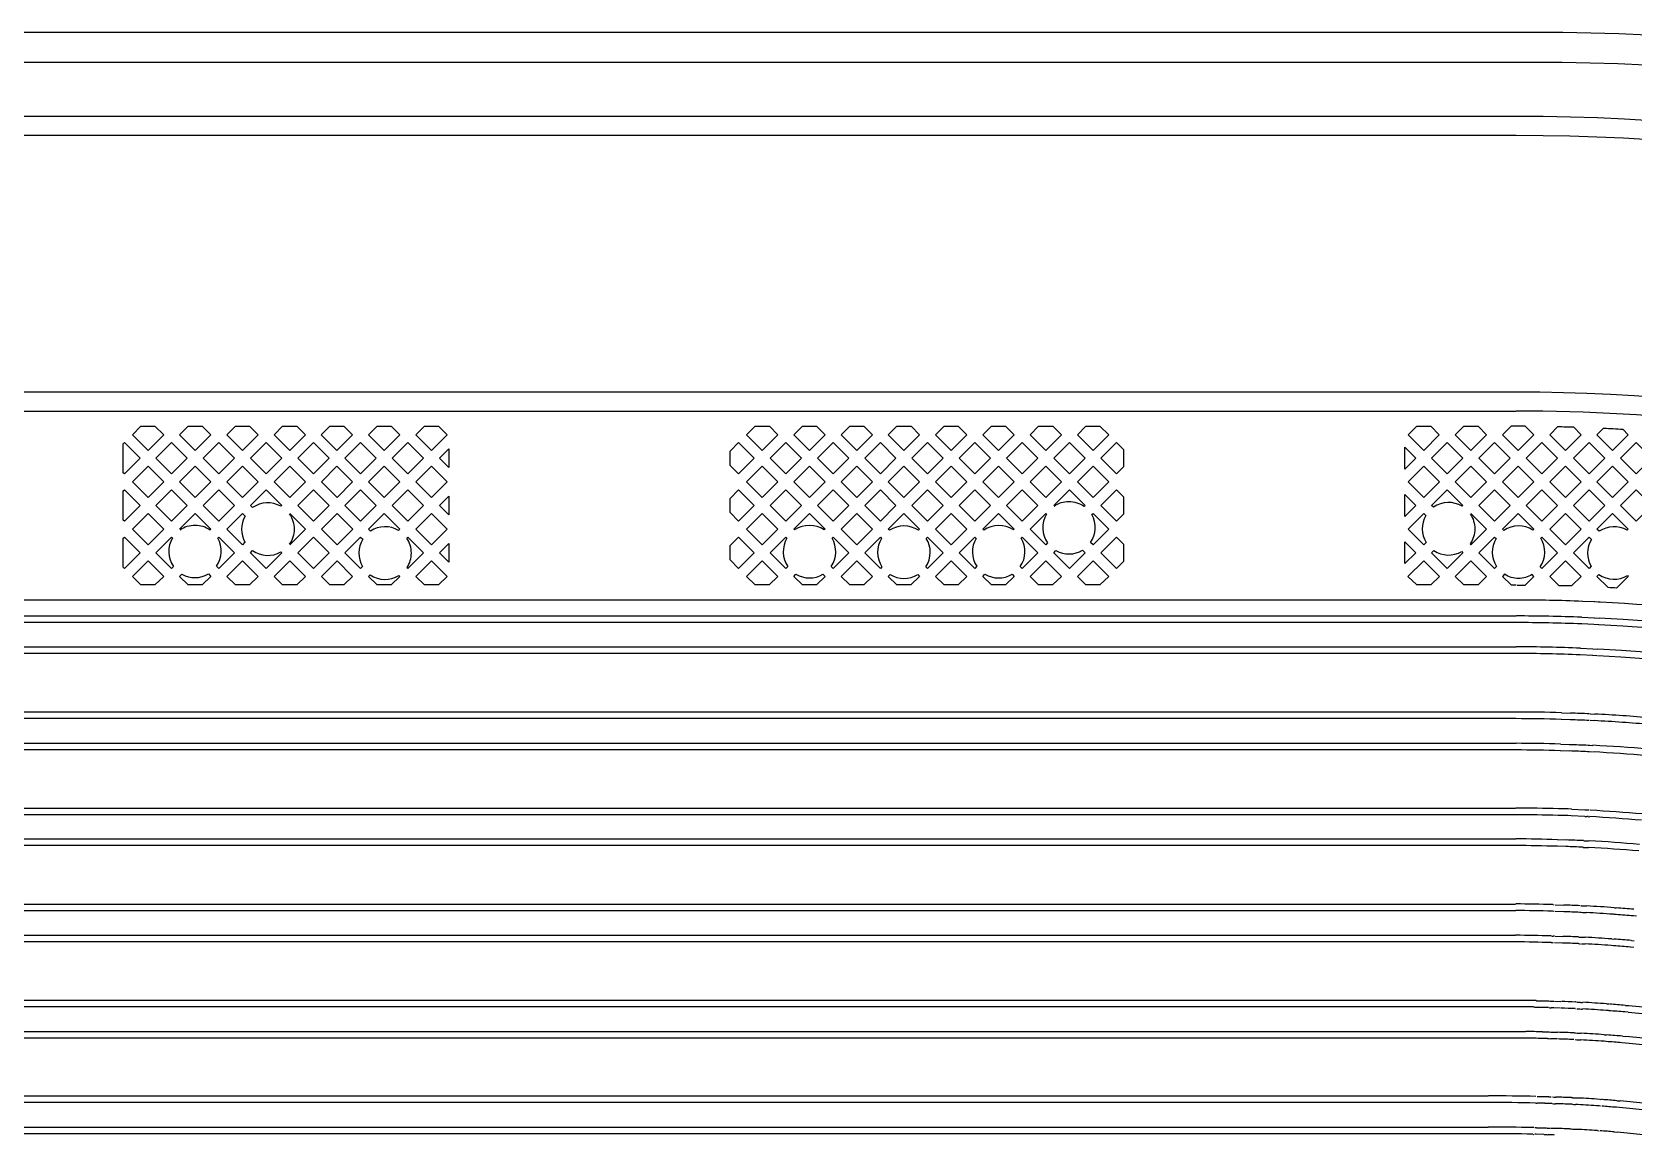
# Model space of a CAD drawing. Extents: x 1548 to 1929, y -174 to 95.
# Drawn here: x 1728.64 to 1739.48, y 47.4 to 54.87 of the extents above; entities that cross this region are included whole.
import ezdxf

# ---------------------------------------------------------------- set-up
doc = ezdxf.new("R2010")
doc.units = 0
doc.layers.add('gbr-dxf_layer0', color=7, linetype='Continuous')
doc.layers.add('gbr-outline-dxf_layer1', color=2, linetype='Continuous')

msp = doc.modelspace()

# ---------------------------------------------------------------- linework, layer by layer
at = {"layer": 'gbr-dxf_layer0'}
for p, q in [((1731.398, 51.981), (1731.461, 52.045)), ((1731.461, 52.045), (1731.461, 51.918)), ((1737.929, 51.907), (1737.929, 52.056)), ((1731.461, 51.918), (1731.398, 51.981)), ((1731.398, 51.662), (1731.461, 51.725)), ((1731.461, 51.725), (1731.461, 51.598)), ((1737.929, 51.587), (1737.929, 51.736)), ((1731.461, 51.598), (1731.398, 51.662)), ((1731.398, 51.342), (1731.461, 51.405)), ((1731.461, 51.405), (1731.461, 51.278)), ((1737.929, 51.268), (1737.929, 51.416)), ((1731.461, 51.278), (1731.398, 51.342)), ((1739.214, 51.009), (1739.134, 51.012)), ((1739.237, 51.008), (1739.216, 51.009)), ((1739.249, 51.007), (1739.239, 51.008)), ((1738.682, 50.869), (1710.984, 50.869)), ((1710.986, 50.914), (1738.684, 50.914)), ((1739.127, 50.905), (1739.211, 50.901)), ((1739.208, 50.856), (1739.127, 50.86)), ((1739.241, 50.854), (1739.209, 50.856)), ((1739.213, 50.901), (1739.244, 50.899)), ((1738.684, 50.66), (1710.979, 50.66)), ((1710.981, 50.705), (1738.683, 50.705)), ((1739.2, 50.647), (1739.117, 50.65)), ((1739.118, 50.695), (1739.201, 50.692)), ((1739.23, 50.645), (1739.201, 50.647)), ((1739.202, 50.692), (1739.234, 50.69)), ((1710.948, 50.264), (1738.682, 50.264)), ((1738.681, 50.219), (1710.95, 50.219)), ((1739.049, 50.212), (1738.989, 50.214)), ((1738.992, 50.259), (1739.051, 50.257)), ((1739.21, 50.205), (1739.183, 50.206)), ((1738.68, 50.007), (1711.522, 50.01)), ((1711.523, 50.055), (1738.682, 50.052)), ((1739.042, 50), (1738.982, 50.002)), ((1738.985, 50.047), (1739.042, 50.045)), ((1739.18, 50.039), (1739.201, 50.038)), ((1738.681, 49.569), (1710.919, 49.569)), ((1710.92, 49.614), (1738.679, 49.614)), ((1739.147, 49.557), (1739.055, 49.562)), ((1739.059, 49.607), (1739.148, 49.602)), ((1739.171, 49.556), (1739.162, 49.556)), ((1739.164, 49.601), (1739.174, 49.601)), ((1738.679, 49.36), (1710.919, 49.36)), ((1710.92, 49.405), (1738.681, 49.405)), ((1738.962, 49.4), (1739.021, 49.398)), ((1739.019, 49.353), (1738.962, 49.355)), ((1710.961, 48.964), (1738.679, 48.964)), ((1738.68, 48.919), (1710.962, 48.919)), ((1738.933, 48.96), (1738.939, 48.959)), ((1739.005, 48.912), (1738.947, 48.914)), ((1738.948, 48.959), (1739.005, 48.957)), ((1739.358, 48.893), (1739.343, 48.894)), ((1739.348, 48.939), (1739.36, 48.938)), ((1739.498, 48.882), (1739.477, 48.884)), ((1738.679, 48.708), (1710.802, 48.708)), ((1710.804, 48.753), (1738.678, 48.753)), ((1738.934, 48.748), (1738.943, 48.748)), ((1738.997, 48.7), (1738.942, 48.702)), ((1738.946, 48.747), (1738.998, 48.745)), ((1739.341, 48.682), (1739.327, 48.683)), ((1739.33, 48.728), (1739.344, 48.727)), ((1739.479, 48.671), (1739.457, 48.673)), ((1739.463, 48.717), (1739.482, 48.715)), ((1738.867, 48.309), (1738.903, 48.308)), ((1738.902, 48.263), (1738.867, 48.264)), ((1738.92, 48.307), (1738.939, 48.307)), ((1738.937, 48.262), (1738.921, 48.262)), ((1738.983, 48.26), (1738.938, 48.262)), ((1738.942, 48.307), (1738.985, 48.305)), ((1739.094, 48.301), (1739.097, 48.301)), ((1739.307, 48.243), (1739.294, 48.243)), ((1739.296, 48.288), (1739.31, 48.288)), ((1739.44, 48.232), (1739.419, 48.234)), ((1739.422, 48.278), (1739.443, 48.277)), ((1738.747, 48.056), (1710.958, 48.056)), ((1710.96, 48.101), (1738.746, 48.101)), ((1738.894, 48.054), (1738.86, 48.055)), ((1738.862, 48.099), (1738.896, 48.099)), ((1738.93, 48.053), (1738.917, 48.053)), ((1738.918, 48.098), (1738.928, 48.098)), ((1738.931, 48.098), (1738.962, 48.096)), ((1738.958, 48.052), (1738.931, 48.053)), ((1739.077, 48.092), (1739.084, 48.092)), ((1739.289, 48.034), (1739.279, 48.035)), ((1739.28, 48.08), (1739.294, 48.079)), ((1739.422, 48.023), (1739.399, 48.025)), ((1739.404, 48.07), (1739.424, 48.068)), ((1710.944, 47.667), (1738.494, 47.667)), ((1738.492, 47.622), (1710.945, 47.622)), ((1738.825, 47.662), (1738.88, 47.661)), ((1738.878, 47.616), (1738.826, 47.617)), ((1738.905, 47.66), (1738.921, 47.66)), ((1739.062, 47.609), (1739.054, 47.609)), ((1739.058, 47.654), (1739.066, 47.654)), ((1739.099, 47.607), (1739.086, 47.608)), ((1739.087, 47.653), (1739.103, 47.652)), ((1739.254, 47.597), (1739.244, 47.598)), ((1739.249, 47.643), (1739.257, 47.642)), ((1739.382, 47.587), (1739.361, 47.589)), ((1739.366, 47.633), (1739.387, 47.632)), ((1738.492, 47.41), (1711.211, 47.41)), ((1711.212, 47.455), (1738.493, 47.455)), ((1738.818, 47.406), (1738.809, 47.406)), ((1738.871, 47.404), (1738.819, 47.406)), ((1738.821, 47.45), (1738.87, 47.449)), ((1738.901, 47.448), (1738.911, 47.448)), ((1739.046, 47.443), (1739.055, 47.442)), ((1739.077, 47.441), (1739.092, 47.44)), ((1739.233, 47.431), (1739.245, 47.43)), ((1739.347, 47.422), (1739.367, 47.421))]:
    msp.add_line(p, q, dxfattribs=at)
at = {"layer": 'gbr-dxf_layer0', "linetype": 'Continuous'}
for points in [[(1707.002, 46.001), (1707.002, 53.866, -0.414216), (1707.798, 54.663), (1738.807, 54.663, -0.202307), (1749.477, 50.161, 0.202311), (1750.697, 49.646), (1756.197, 49.646, 0.202315), (1757.417, 50.161, -0.202307), (1768.087, 54.663), (1789.618, 54.663, -0.414217), (1790.415, 53.866), (1790.415, 50.934)], [(1750.573, 49.279, -0.202298), (1749.09, 49.905, 0.202302), (1738.683, 54.295), (1707.671, 54.295, -0.1755), (1707.56, 54.248), (1707.402, 54.09, -0.021764), (1707.402, 54.075, -0.125832), (1707.38, 53.989), (1707.38, 53.245, -0.355796), (1707.34, 53.196)], [(1707.508, 53.297), (1707.508, 53.864, -0.377394), (1707.775, 54.168), (1738.683, 54.168, -0.202308), (1748.998, 49.816, 0.202304), (1750.573, 49.151), (1756.073, 49.151, 0.118898), (1757.075, 49.393, 0.264777), (1757.313, 49.535, 0.049743), (1757.647, 49.816, -0.012228), (1758.151, 50.308, 0.308379), (1758.384, 50.521, -0.021115), (1759.325, 51.29, 0.268033), (1759.551, 51.456, -0.026221), (1760.821, 52.272, 0.214143), (1761.021, 52.384, -0.03315), (1762.749, 53.191, 0.130853), (1762.884, 53.243, -0.090345), (1767.963, 54.168), (1789.266, 54.168)], [(1787.982, 53.265), (1787.982, 52.668, -0.414254), (1787.932, 52.618), (1787.57, 52.618), (1787.57, 52.57), (1787.242, 52.57), (1787.242, 52.618), (1787.207, 52.618, 0.064068), (1786.994, 52.591, 0.013699), (1786.842, 52.546, 0.036904), (1786.808, 52.549, 0.080213), (1786.736, 52.537, 0.02431), (1786.474, 52.429), (1767.963, 52.429, 0.202298), (1758.894, 48.602, -0.202305), (1756.073, 47.412), (1750.573, 47.412, -0.202305), (1747.752, 48.602, 0.202298), (1738.683, 52.429), (1710.498, 52.429)], [(1709.377, 52.355), (1709.643, 52.355), (1709.91, 52.355), (1710.166, 52.355, -0.206185), (1710.231, 52.327), (1710.257, 52.301), (1738.68, 52.301)], [(1738.591, 52.141), (1738.697, 52.035), (1738.803, 52.141), (1738.745, 52.199, 0.001231), (1738.686, 52.199)], [(1735.557, 51.658, -0.150516), (1735.657, 51.689, -0.155451), (1735.76, 51.656), (1735.766, 51.662), (1735.66, 51.767), (1735.554, 51.662)], [(1729.643, 51.498, -0.151464), (1729.744, 51.529, -0.154923), (1729.846, 51.497), (1729.851, 51.502), (1729.745, 51.608), (1729.639, 51.502)], [(1730.382, 51.605, -0.155979), (1730.415, 51.501, -0.155351), (1730.382, 51.399)], [(1738.373, 51.603, -0.149556), (1738.403, 51.504, -0.154092), (1738.371, 51.402)], [(1738.689, 51.123, -0.001248), (1738.744, 51.123), (1738.803, 51.182), (1738.791, 51.194, -0.136429), (1738.699, 51.168, -0.141244), (1738.605, 51.196), (1738.591, 51.182)], [(1739.132, 51.013, 0.009922), (1738.685, 51.022, -0.036234), (1738.678, 51.022), (1711.587, 51.022)], [(1739.184, 50.251, -0.026571), (1739.186, 50.251), (1739.213, 50.25)], [(1739.044, 50.045, -0.00309), (1739.17, 50.04), (1739.178, 50.04)], [(1739.182, 49.601, -0.02612), (1739.184, 49.601, -0.008973), (1739.536, 49.576)], [(1738.94, 48.914, -0.026268), (1738.938, 48.914), (1738.928, 48.915)], [(1738.866, 48.264, 0.002694), (1738.815, 48.265, -0.057236), (1738.809, 48.265, -0.099751), (1738.801, 48.269), (1710.924, 48.269)], [(1710.925, 48.314), (1738.809, 48.314, -0.174671), (1738.824, 48.31, -0.002206), (1738.866, 48.309)], [(1739.074, 48.047, -0.023845), (1739.072, 48.047, 0.003331), (1738.963, 48.051)], [(1738.81, 47.451, -0.01994), (1738.811, 47.451), (1738.82, 47.451)], [(1738.943, 47.401, -0.01228), (1738.91, 47.403), (1738.9, 47.403)]]:
    msp.add_lwpolyline(points, format="xyb", dxfattribs=at)
for points in [[(1729.32, 52.141), (1729.378, 52.199), (1729.473, 52.199), (1729.532, 52.141), (1729.426, 52.035)], [(1729.639, 52.141), (1729.698, 52.199), (1729.793, 52.199), (1729.851, 52.141), (1729.745, 52.035)], [(1729.959, 52.141), (1730.017, 52.199), (1730.113, 52.199), (1730.171, 52.141), (1730.065, 52.035)], [(1730.279, 52.141), (1730.337, 52.199), (1730.432, 52.199), (1730.491, 52.141), (1730.385, 52.035)], [(1730.598, 52.141), (1730.657, 52.199), (1730.752, 52.199), (1730.81, 52.141), (1730.704, 52.035)], [(1730.918, 52.141), (1730.976, 52.199), (1731.072, 52.199), (1731.13, 52.141), (1731.024, 52.035)], [(1731.238, 52.141), (1731.296, 52.199), (1731.391, 52.199), (1731.45, 52.141), (1731.344, 52.035)], [(1733.476, 52.141), (1733.534, 52.199), (1733.63, 52.199), (1733.688, 52.141), (1733.582, 52.035)], [(1733.796, 52.141), (1733.854, 52.199), (1733.949, 52.199), (1734.008, 52.141), (1733.902, 52.035)], [(1734.115, 52.141), (1734.174, 52.199), (1734.269, 52.199), (1734.327, 52.141), (1734.221, 52.035)], [(1734.435, 52.141), (1734.493, 52.199), (1734.589, 52.199), (1734.647, 52.141), (1734.541, 52.035)], [(1734.755, 52.141), (1734.813, 52.199), (1734.908, 52.199), (1734.967, 52.141), (1734.861, 52.035)], [(1735.074, 52.141), (1735.133, 52.199), (1735.228, 52.199), (1735.286, 52.141), (1735.18, 52.035)], [(1735.394, 52.141), (1735.452, 52.199), (1735.548, 52.199), (1735.606, 52.141), (1735.5, 52.035)], [(1735.714, 52.141), (1735.772, 52.199), (1735.867, 52.199), (1735.926, 52.141), (1735.82, 52.035)], [(1737.952, 52.141), (1738.01, 52.199), (1738.105, 52.199), (1738.163, 52.141), (1738.058, 52.035)], [(1738.271, 52.141), (1738.329, 52.199), (1738.425, 52.199), (1738.483, 52.141), (1738.377, 52.035)], [(1729.258, 51.883), (1729.258, 52.08), (1729.266, 52.087), (1729.372, 51.981), (1729.266, 51.875)], [(1729.48, 51.981), (1729.586, 52.087), (1729.691, 51.981), (1729.586, 51.875)], [(1729.799, 51.981), (1729.905, 52.087), (1730.011, 51.981), (1729.905, 51.875)], [(1730.119, 51.981), (1730.225, 52.087), (1730.331, 51.981), (1730.225, 51.875)], [(1730.439, 51.981), (1730.545, 52.087), (1730.651, 51.981), (1730.545, 51.875)], [(1730.758, 51.981), (1730.864, 52.087), (1730.97, 51.981), (1730.864, 51.875)], [(1731.078, 51.981), (1731.184, 52.087), (1731.29, 51.981), (1731.184, 51.875)], [(1733.364, 51.933), (1733.364, 52.029), (1733.422, 52.087), (1733.528, 51.981), (1733.422, 51.875)], [(1733.636, 51.981), (1733.742, 52.087), (1733.848, 51.981), (1733.742, 51.875)], [(1733.955, 51.981), (1734.061, 52.087), (1734.167, 51.981), (1734.061, 51.875)], [(1734.275, 51.981), (1734.381, 52.087), (1734.487, 51.981), (1734.381, 51.875)], [(1734.595, 51.981), (1734.701, 52.087), (1734.807, 51.981), (1734.701, 51.875)], [(1734.915, 51.981), (1735.021, 52.087), (1735.126, 51.981), (1735.02, 51.875)], [(1735.234, 51.981), (1735.34, 52.087), (1735.446, 51.981), (1735.34, 51.875)], [(1735.554, 51.981), (1735.66, 52.087), (1735.766, 51.981), (1735.66, 51.875)], [(1735.874, 51.981), (1735.98, 52.087), (1736.027, 52.04), (1736.027, 51.923), (1735.979, 51.875)], [(1738.111, 51.981), (1738.217, 52.087), (1738.323, 51.981), (1738.217, 51.875)], [(1738.431, 51.981), (1738.537, 52.087), (1738.643, 51.981), (1738.537, 51.875)], [(1738.751, 51.981), (1738.857, 52.087), (1738.963, 51.981), (1738.857, 51.875)], [(1739.07, 51.981), (1739.176, 52.087), (1739.282, 51.981), (1739.176, 51.875)], [(1739.39, 51.981), (1739.496, 52.087), (1739.602, 51.981), (1739.496, 51.875)], [(1729.32, 51.821), (1729.426, 51.927), (1729.532, 51.821), (1729.426, 51.715)], [(1729.639, 51.821), (1729.745, 51.927), (1729.851, 51.821), (1729.745, 51.715)], [(1729.959, 51.821), (1730.065, 51.927), (1730.171, 51.821), (1730.065, 51.715)], [(1730.279, 51.821), (1730.385, 51.927), (1730.491, 51.821), (1730.385, 51.715)], [(1730.599, 51.821), (1730.704, 51.927), (1730.81, 51.821), (1730.705, 51.715)], [(1730.918, 51.821), (1731.024, 51.927), (1731.13, 51.821), (1731.024, 51.715)], [(1731.238, 51.821), (1731.344, 51.927), (1731.45, 51.821), (1731.344, 51.716)], [(1733.476, 51.821), (1733.582, 51.927), (1733.688, 51.821), (1733.582, 51.715)], [(1733.796, 51.821), (1733.902, 51.927), (1734.007, 51.821), (1733.901, 51.716)], [(1734.115, 51.821), (1734.221, 51.927), (1734.327, 51.821), (1734.221, 51.715)], [(1734.435, 51.821), (1734.541, 51.927), (1734.647, 51.821), (1734.541, 51.715)], [(1734.755, 51.821), (1734.861, 51.927), (1734.967, 51.822), (1734.86, 51.715)], [(1735.074, 51.822), (1735.18, 51.928), (1735.286, 51.821), (1735.18, 51.716)], [(1735.394, 51.821), (1735.5, 51.927), (1735.606, 51.821), (1735.5, 51.715)], [(1735.714, 51.821), (1735.82, 51.927), (1735.926, 51.821), (1735.82, 51.715)], [(1737.952, 51.821), (1738.058, 51.927), (1738.164, 51.821), (1738.058, 51.715)], [(1738.271, 51.821), (1738.377, 51.927), (1738.483, 51.821), (1738.377, 51.716)], [(1738.591, 51.821), (1738.697, 51.927), (1738.803, 51.822), (1738.697, 51.715)], [(1738.911, 51.822), (1739.017, 51.927), (1739.123, 51.821), (1739.017, 51.716)], [(1739.23, 51.821), (1739.336, 51.927), (1739.442, 51.821), (1739.336, 51.715)], [(1729.258, 51.563), (1729.258, 51.76), (1729.266, 51.767), (1729.372, 51.662), (1729.266, 51.556)], [(1729.48, 51.662), (1729.586, 51.768), (1729.692, 51.662), (1729.586, 51.556)], [(1729.799, 51.662), (1729.905, 51.768), (1730.011, 51.662), (1729.905, 51.556)], [(1730.439, 51.662), (1730.545, 51.768), (1730.651, 51.662), (1730.545, 51.556)], [(1730.758, 51.662), (1730.864, 51.767), (1730.97, 51.661), (1730.864, 51.556)], [(1731.078, 51.661), (1731.184, 51.768), (1731.29, 51.662), (1731.184, 51.556)], [(1733.364, 51.614), (1733.364, 51.709), (1733.422, 51.768), (1733.528, 51.662), (1733.422, 51.556)], [(1733.636, 51.662), (1733.742, 51.768), (1733.848, 51.662), (1733.742, 51.556)], [(1733.955, 51.662), (1734.061, 51.768), (1734.167, 51.662), (1734.061, 51.556)], [(1734.275, 51.662), (1734.381, 51.768), (1734.487, 51.662), (1734.381, 51.556)], [(1734.595, 51.662), (1734.701, 51.767), (1734.807, 51.662), (1734.701, 51.556)], [(1734.914, 51.662), (1735.02, 51.768), (1735.126, 51.662), (1735.02, 51.556)], [(1735.234, 51.662), (1735.34, 51.768), (1735.446, 51.662), (1735.34, 51.556)], [(1735.873, 51.662), (1735.979, 51.768), (1736.027, 51.72), (1736.027, 51.603), (1735.979, 51.556)], [(1738.431, 51.662), (1738.537, 51.767), (1738.643, 51.662), (1738.537, 51.556)], [(1738.751, 51.662), (1738.857, 51.768), (1738.963, 51.662), (1738.857, 51.556)], [(1739.071, 51.662), (1739.176, 51.767), (1739.282, 51.662), (1739.177, 51.556)], [(1729.32, 51.502), (1729.426, 51.608), (1729.532, 51.502), (1729.426, 51.396)], [(1730.599, 51.502), (1730.705, 51.608), (1730.811, 51.502), (1730.705, 51.396)], [(1731.238, 51.502), (1731.344, 51.608), (1731.45, 51.502), (1731.344, 51.396)], [(1733.476, 51.502), (1733.582, 51.608), (1733.688, 51.502), (1733.582, 51.396)], [(1734.115, 51.502), (1734.221, 51.608), (1734.327, 51.502), (1734.221, 51.396)], [(1734.755, 51.502), (1734.86, 51.608), (1734.966, 51.502), (1734.861, 51.396)], [(1738.911, 51.502), (1739.017, 51.608), (1739.123, 51.502), (1739.017, 51.396)], [(1729.258, 51.244), (1729.258, 51.44), (1729.266, 51.448), (1729.372, 51.342), (1729.266, 51.236)], [(1730.439, 51.342), (1730.545, 51.448), (1730.651, 51.342), (1730.545, 51.236)], [(1733.364, 51.294), (1733.364, 51.39), (1733.422, 51.448), (1733.528, 51.342), (1733.422, 51.236)], [(1735.874, 51.342), (1735.979, 51.448), (1736.027, 51.401), (1736.027, 51.283), (1735.98, 51.236)], [(1729.32, 51.182), (1729.426, 51.288), (1729.532, 51.182), (1729.473, 51.124), (1729.378, 51.124)], [(1729.959, 51.182), (1730.065, 51.288), (1730.171, 51.182), (1730.113, 51.124), (1730.018, 51.124)], [(1730.279, 51.182), (1730.385, 51.288), (1730.491, 51.182), (1730.432, 51.124), (1730.337, 51.124)], [(1730.599, 51.182), (1730.705, 51.288), (1730.81, 51.182), (1730.752, 51.124), (1730.657, 51.124)], [(1731.238, 51.182), (1731.344, 51.288), (1731.45, 51.182), (1731.391, 51.124), (1731.296, 51.124)], [(1733.476, 51.182), (1733.582, 51.288), (1733.688, 51.182), (1733.629, 51.124), (1733.534, 51.124)], [(1734.115, 51.182), (1734.221, 51.288), (1734.327, 51.182), (1734.269, 51.124), (1734.174, 51.124)], [(1734.755, 51.182), (1734.861, 51.288), (1734.967, 51.182), (1734.908, 51.124), (1734.813, 51.124)], [(1735.394, 51.182), (1735.5, 51.288), (1735.606, 51.182), (1735.547, 51.124), (1735.452, 51.124)], [(1735.714, 51.182), (1735.82, 51.288), (1735.926, 51.182), (1735.867, 51.124), (1735.772, 51.124)], [(1737.951, 51.182), (1738.058, 51.288), (1738.164, 51.182), (1738.105, 51.124), (1738.01, 51.124)], [(1738.271, 51.182), (1738.377, 51.288), (1738.483, 51.182), (1738.425, 51.124), (1738.33, 51.124)]]:
    msp.add_lwpolyline(points, close=True, dxfattribs=at)
for points in [[(1738.683, 52.199), (1738.649, 52.199), (1738.591, 52.141)], [(1737.929, 52.056), (1738.004, 51.981), (1737.929, 51.907)], [(1737.929, 51.736), (1738.004, 51.662), (1737.929, 51.587)], [(1730.385, 51.396), (1730.491, 51.502), (1730.385, 51.608)], [(1738.371, 51.402), (1738.377, 51.396), (1738.483, 51.502), (1738.377, 51.608)], [(1737.929, 51.416), (1738.004, 51.342), (1737.929, 51.268)], [(1738.591, 51.182), (1738.65, 51.124), (1738.684, 51.124)], [(1739.198, 49.993), (1739.177, 49.995), (1739.169, 49.995)], [(1738.924, 47.614), (1738.919, 47.615), (1738.904, 47.615)]]:
    msp.add_lwpolyline(points, dxfattribs=at)
for points in [[(1738.911, 52.141), (1738.966, 52.196, -0.002123), (1739.07, 52.193), (1739.123, 52.141), (1739.017, 52.035)], [(1739.23, 52.141), (1739.275, 52.185, -0.00264), (1739.405, 52.178), (1739.442, 52.141), (1739.336, 52.035)], [(1730.119, 51.662), (1730.225, 51.767), (1730.331, 51.662), (1730.325, 51.656, 0.291868), (1730.134, 51.647)], [(1738.111, 51.662), (1738.217, 51.768), (1738.323, 51.662), (1738.318, 51.656, 0.297467), (1738.124, 51.65)], [(1739.39, 51.662), (1739.496, 51.768), (1739.586, 51.677, 0.016227), (1739.581, 51.641), (1739.496, 51.556)], [(1729.959, 51.502), (1730.065, 51.608), (1730.083, 51.59, 0.266452), (1730.082, 51.413), (1730.065, 51.396)], [(1730.918, 51.502), (1731.024, 51.608), (1731.13, 51.502), (1731.121, 51.493, 0.287591), (1730.932, 51.488)], [(1733.795, 51.502), (1733.901, 51.608), (1734.007, 51.502), (1734.002, 51.496, 0.308534), (1733.801, 51.496)], [(1734.435, 51.502), (1734.541, 51.608), (1734.647, 51.502), (1734.639, 51.494, 0.29942), (1734.443, 51.494)], [(1735.074, 51.502), (1735.18, 51.608), (1735.286, 51.502), (1735.281, 51.496, 0.308192), (1735.081, 51.495)], [(1735.394, 51.502), (1735.5, 51.608), (1735.505, 51.603, 0.297885), (1735.512, 51.408), (1735.5, 51.396)], [(1735.804, 51.411, 0.287313), (1735.812, 51.6), (1735.82, 51.608), (1735.926, 51.502), (1735.82, 51.396)], [(1737.952, 51.502), (1738.058, 51.608), (1738.072, 51.593, 0.274582), (1738.074, 51.412), (1738.058, 51.396)], [(1738.591, 51.502), (1738.697, 51.608), (1738.803, 51.502), (1738.796, 51.495, 0.302287), (1738.599, 51.493)], [(1739.23, 51.502), (1739.336, 51.608), (1739.442, 51.502), (1739.434, 51.494, 0.288636), (1739.245, 51.487)], [(1729.48, 51.342), (1729.586, 51.448), (1729.591, 51.442, 0.296306), (1729.599, 51.249), (1729.586, 51.236)], [(1729.89, 51.251, 0.288889), (1729.898, 51.44), (1729.905, 51.448), (1730.011, 51.342), (1729.905, 51.236)], [(1730.758, 51.342), (1730.864, 51.448), (1730.879, 51.433, 0.279227), (1730.877, 51.249), (1730.864, 51.236)], [(1731.177, 51.441), (1731.184, 51.448), (1731.29, 51.342), (1731.184, 51.236), (1731.179, 51.241, 0.147309), (1731.208, 51.34, 0.152041)], [(1733.636, 51.342), (1733.742, 51.448), (1733.749, 51.44, 0.291961), (1733.755, 51.249), (1733.742, 51.236)], [(1734.049, 51.249, 0.293312), (1734.054, 51.441), (1734.061, 51.448), (1734.167, 51.342), (1734.061, 51.236)], [(1734.275, 51.342), (1734.381, 51.448), (1734.39, 51.439, 0.292683), (1734.392, 51.247), (1734.381, 51.236)], [(1734.689, 51.247, 0.292677), (1734.692, 51.439), (1734.701, 51.448), (1734.807, 51.342), (1734.701, 51.236)], [(1734.914, 51.342), (1735.02, 51.448), (1735.029, 51.439, 0.289504), (1735.034, 51.25), (1735.021, 51.236)], [(1735.328, 51.248, 0.295791), (1735.334, 51.441), (1735.34, 51.448), (1735.446, 51.342), (1735.34, 51.236)], [(1738.431, 51.342), (1738.537, 51.448), (1738.547, 51.438, 0.287555), (1738.55, 51.249), (1738.537, 51.236)], [(1738.846, 51.246, 0.297782), (1738.85, 51.441), (1738.857, 51.448), (1738.963, 51.342), (1738.857, 51.236)], [(1739.07, 51.342), (1739.177, 51.448), (1739.192, 51.432, 0.274793), (1739.191, 51.25), (1739.176, 51.236)], [(1730.119, 51.342), (1730.134, 51.357, 0.293221), (1730.325, 51.347), (1730.331, 51.342), (1730.225, 51.236)], [(1735.554, 51.342), (1735.569, 51.357, 0.272164), (1735.749, 51.359), (1735.766, 51.342), (1735.66, 51.236)], [(1738.111, 51.342), (1738.126, 51.357, 0.287831), (1738.315, 51.35), (1738.323, 51.342), (1738.217, 51.236)], [(1738.911, 51.182), (1739.017, 51.288), (1739.123, 51.182), (1739.057, 51.117, 0.001881), (1738.973, 51.119)], [(1729.64, 51.182), (1729.655, 51.197, 0.271717), (1729.835, 51.199), (1729.851, 51.182), (1729.793, 51.124), (1729.698, 51.124)], [(1730.918, 51.182), (1730.929, 51.193, 0.297708), (1731.124, 51.188), (1731.13, 51.182), (1731.072, 51.124), (1730.977, 51.124)], [(1733.795, 51.182), (1733.81, 51.197, 0.276876), (1733.993, 51.196), (1734.007, 51.182), (1733.949, 51.124), (1733.854, 51.124)], [(1734.435, 51.182), (1734.447, 51.194, 0.285964), (1734.635, 51.194), (1734.647, 51.182), (1734.588, 51.124), (1734.493, 51.124)], [(1735.074, 51.182), (1735.089, 51.197, 0.277215), (1735.272, 51.196), (1735.286, 51.182), (1735.228, 51.124), (1735.133, 51.124)], [(1739.23, 51.182), (1739.243, 51.194, 0.296614), (1739.436, 51.188), (1739.442, 51.182), (1739.363, 51.103, 0.001292), (1739.306, 51.106)]]:
    msp.add_lwpolyline(points, format="xyb", close=True, dxfattribs=at)
at = {"layer": 'gbr-dxf_layer0'}
for centre, radius, start, end in [((1738.683, 39.766), 12.535, 76.7519, 89.9984), ((1738.682, 39.767), 11.255, 60.4951, 87.0959), ((1738.675, 39.767), 11.102, 87.6761, 89.9569), ((1738.675, 39.767), 11.147, 87.6855, 89.9515), ((1738.682, 39.767), 11.102, 60.4855, 87.1071), ((1738.682, 39.767), 11.147, 60.4793, 87.1017), ((1738.671, 39.767), 10.938, 87.6594, 89.9315), ((1738.671, 39.767), 10.893, 87.6541, 89.9266), ((1738.682, 39.767), 10.892, 60.4788, 87.1039), ((1738.682, 39.767), 10.937, 60.4853, 87.0937), ((1738.663, 39.767), 10.452, 88.2181, 89.8978), ((1738.663, 39.767), 10.497, 88.2128, 89.8925), ((1738.682, 39.766), 10.452, 87.2796, 87.9861), ((1738.682, 39.766), 10.497, 87.2907, 87.9811), ((1738.677, 39.767), 10.452, 84.9913, 87.0716), ((1738.677, 39.767), 10.497, 84.9857, 87.066), ((1738.659, 39.767), 10.24, 88.1989, 89.8764), ((1738.659, 39.767), 10.285, 88.1932, 89.8707), ((1738.672, 39.767), 10.24, 87.2299, 87.9175), ((1738.677, 39.767), 10.285, 84.9842, 87.0725), ((1738.677, 39.767), 10.24, 84.9896, 87.0616), ((1738.651, 39.767), 9.847, 88.1491, 89.8262), ((1738.651, 39.767), 9.802, 88.157, 89.8159), ((1738.969, 47.901), 1.663, 87.054, 89.9999), ((1738.969, 47.901), 1.708, 87.016, 89.9534), ((1739.172, 50.017), 0.461, 267.2319, 268.6929), ((1739.172, 50.017), 0.416, 266.9897, 268.8185), ((1739.196, 50.016), 0.461, 267.2106, 268.0082), ((1738.673, 39.767), 9.802, 84.978, 87.0261), ((1738.647, 39.767), 9.593, 88.127, 89.8013), ((1738.647, 39.767), 9.638, 88.138, 89.795), ((1738.686, 39.766), 9.593, 87.3116, 88.0078), ((1738.686, 39.766), 9.638, 87.3032, 87.9995), ((1739.173, 50.017), 0.67, 266.9194, 268.5807), ((1739.173, 50.017), 0.625, 267.0191, 268.6229), ((1739.199, 50.016), 0.67, 266.6462, 267.7646), ((1739.199, 50.016), 0.625, 266.5002, 267.8734), ((1738.674, 39.767), 9.593, 84.9847, 87.0158), ((1738.674, 39.767), 9.638, 84.9772, 87.0084), ((1738.637, 39.767), 9.198, 88.1711, 89.7322), ((1738.637, 39.767), 9.153, 88.184, 89.7264), ((1738.704, 39.765), 9.197, 87.4259, 88.1196), ((1738.704, 39.765), 9.152, 87.4374, 88.1122), ((1739.175, 50.017), 1.11, 266.9232, 267.7938), ((1739.175, 50.017), 1.065, 267.0235, 267.7319), ((1739.166, 49.366), 0.46, 265.8197, 266.6862), ((1739.166, 49.366), 0.415, 265.6786, 266.5371), ((1739.168, 49.366), 0.46, 266.5308, 268.7541), ((1739.168, 49.366), 0.415, 266.3967, 268.6149), ((1738.676, 39.767), 9.152, 85.8347, 86.9792), ((1738.676, 39.767), 9.197, 85.8218, 86.9853), ((1738.694, 39.765), 9.152, 85.0986, 85.8349), ((1738.694, 39.765), 9.197, 85.1059, 85.8423), ((1738.63, 39.767), 8.986, 88.1493, 89.6838), ((1738.63, 39.767), 8.941, 88.1427, 89.6773), ((1738.973, 49.982), 1.28, 267.6494, 268.2388), ((1738.973, 49.982), 1.235, 267.607, 268.1959), ((1738.714, 39.765), 8.985, 87.5021, 88.184), ((1738.714, 39.765), 8.94, 87.4955, 88.1776), ((1739.179, 50.016), 1.322, 266.8025, 267.4195), ((1739.18, 50.016), 1.277, 266.752, 267.3664), ((1739.172, 49.366), 0.627, 265.4636, 266.07), ((1739.168, 49.366), 0.672, 266.4198, 268.4145), ((1739.168, 49.366), 0.627, 266.6057, 268.3323), ((1738.675, 39.767), 8.94, 85.825, 86.9536), ((1738.675, 39.767), 8.985, 85.8329, 86.9617), ((1738.696, 39.765), 8.94, 85.1263, 85.8493), ((1738.696, 39.765), 8.985, 85.1144, 85.8571), ((1738.988, 49.982), 1.721, 267.1796, 267.7182), ((1738.988, 49.982), 1.676, 267.1494, 267.6884), ((1738.717, 39.765), 8.499, 87.5413, 88.1748), ((1738.717, 39.765), 8.544, 87.551, 88.174), ((1739.085, 48.279), 0.0225, 81.0737, 90.0098), ((1739.088, 48.278), 0.0225, 265.8958, 272.7121), ((1739.172, 49.366), 1.113, 266.089, 267.0532), ((1739.171, 49.366), 1.068, 266.0354, 267.1586), ((1739.161, 49.366), 1.113, 267.6936, 268.4948), ((1739.161, 49.366), 1.068, 267.7864, 268.4281), ((1738.666, 39.767), 8.5, 85.772, 86.855), ((1738.666, 39.767), 8.545, 85.7791, 86.8622), ((1738.688, 39.766), 8.499, 85.0723, 85.8021), ((1738.688, 39.766), 8.544, 85.0803, 85.7897), ((1738.68, 39.766), 8.544, 83.5695, 84.8667), ((1738.68, 39.766), 8.499, 83.563, 84.8603), ((1738.742, 43.439), 4.662, 88.5304, 89.9295), ((1738.742, 43.439), 4.617, 88.5439, 89.9077), ((1738.974, 49.982), 1.93, 267.6269, 268.2354), ((1738.974, 49.982), 1.885, 267.668, 268.2755), ((1738.715, 39.765), 8.335, 87.5267, 88.2745), ((1739.164, 49.366), 1.322, 266.4346, 267.4406), ((1739.164, 49.366), 1.277, 266.4682, 267.4746), ((1739.179, 49.366), 1.322, 266.8313, 267.4673), ((1739.178, 49.366), 1.277, 266.8967, 267.5312), ((1738.675, 39.767), 8.29, 85.8327, 86.9115), ((1738.674, 39.767), 8.335, 85.8444, 86.9029), ((1738.697, 39.765), 8.29, 85.1464, 85.8763), ((1738.697, 39.765), 8.335, 85.1383, 85.8684), ((1738.68, 39.766), 8.29, 83.57, 84.8514), ((1738.68, 39.766), 8.335, 83.5613, 84.8635), ((1738.494, 34.837), 12.784, 88.5618, 90.0001), ((1738.494, 34.837), 12.829, 88.5567, 89.9931), ((1738.844, 48.405), 0.788, 267.9434, 268.5711), ((1738.989, 49.982), 2.368, 267.3162, 267.8855), ((1738.989, 49.982), 2.323, 267.3465, 267.9147), ((1738.961, 48.073), 0.461, 265.6441, 268.4305), ((1738.962, 48.073), 0.416, 265.4061, 268.567), ((1738.718, 39.764), 7.852, 87.5502, 88.308), ((1738.718, 39.764), 7.897, 87.5427, 88.3003), ((1739.161, 49.366), 1.76, 266.8312, 267.5105), ((1739.161, 49.366), 1.715, 266.8623, 267.4441), ((1738.677, 39.766), 7.852, 85.8627, 86.9081), ((1738.676, 39.766), 7.897, 85.8529, 86.8985), ((1739.297, 48.056), 0.415, 264.83, 265.6304), ((1738.691, 39.765), 7.852, 85.1124, 85.8289), ((1738.691, 39.765), 7.897, 85.104, 85.8207), ((1738.676, 39.767), 7.852, 83.5362, 84.8311), ((1738.676, 39.767), 7.897, 83.5508, 84.8238), ((1738.486, 34.837), 12.573, 88.5904, 89.9667), ((1738.486, 34.837), 12.618, 88.5984, 89.9615), ((1738.775, 46.841), 0.611, 87.3886, 88.0077), ((1738.802, 47.428), 0.0225, 264.733, 269.9989), ((1738.976, 49.982), 2.535, 267.6552, 268.2986), ((1738.976, 49.982), 2.58, 267.6924, 268.2709), ((1738.963, 48.073), 0.627, 265.5695, 268.4069), ((1738.723, 39.764), 7.685, 87.6082, 88.3368), ((1739.179, 49.365), 1.927, 266.3545, 266.9558), ((1738.688, 39.765), 7.685, 85.9519, 86.9768), ((1738.691, 39.765), 7.685, 85.1125, 85.826), ((1738.673, 39.767), 7.685, 83.5181, 84.8069)]:
    msp.add_arc(centre, radius, start, end, dxfattribs=at)
at = {"layer": 'gbr-outline-dxf_layer1', "linetype": 'Continuous'}
msp.add_lwpolyline([(1706.798, 42.266), (1706.798, 53.866, -0.414215), (1707.798, 54.866), (1738.807, 54.866, -0.202312), (1749.623, 50.303, 0.202309), (1750.697, 49.85), (1756.197, 49.85, 0.202214), (1757.271, 50.303, -0.202322), (1768.087, 54.866), (1789.618, 54.866, -0.414215), (1790.618, 53.866), (1790.618, 42.266, -0.414215), (1789.618, 41.266), (1768.502, 41.266, 0.196009), (1766.754, 40.554, -0.196007), (1756.197, 36.25), (1750.697, 36.25, -0.196007), (1740.14, 40.554, 0.196013), (1738.392, 41.266), (1707.798, 41.266, -0.414215)], format="xyb", close=True, dxfattribs=at)

doc.saveas('drawing.dxf')
